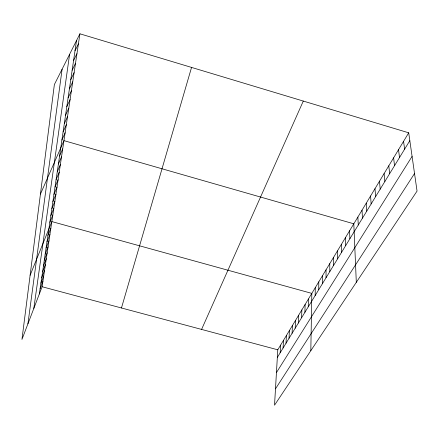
<?xml version="1.0" encoding="UTF-8"?>
<svg xmlns="http://www.w3.org/2000/svg" width="439" height="439" viewBox="0 0 439 439"><rect width="100%" height="100%" fill="white"/><g stroke="black" fill="none" stroke-linecap="round" stroke-linejoin="round"><path stroke-width="0.66" d="M322.347 283.781L322.374 275.895M318.725 289.713L318.791 281.838M315.169 295.529L315.273 287.671M310.817 350.673L311.822 293.389L51.846 221.585L30.115 275.269M308.26 306.828L308.436 298.997M304.907 312.316L305.11 304.507M301.615 317.704L301.851 309.912M298.383 322.994L298.646 315.218M295.211 328.185L295.502 320.426M292.094 333.283L292.418 325.546M289.038 338.288L289.383 330.572M286.03 343.205L286.409 335.506M283.078 348.034L283.479 340.357M280.181 352.775L280.603 345.125M408.709 132.808L277.777 349.806L274.529 405.192L417.05 191.075L408.709 132.808L79.92 33.808L54.37 84.562L21.95 339.462L42.106 286.744L79.92 33.808M27.915 323.856L62.097 69.214M33.819 308.408L69.603 54.293M39.334 293.993L76.496 40.607M121.466 307.98L191.552 67.419M40.125 288.615L42.912 281.35M40.926 283.133L43.735 275.857M41.743 277.552L44.569 270.27M42.578 271.867L45.42 264.574M43.428 266.078L46.287 258.774M44.295 260.179L47.171 252.864M45.173 254.165L48.07 246.844M46.073 248.035L48.987 240.709M46.989 241.785L49.92 234.459M47.922 235.414L50.875 228.082M49.848 222.293L52.839 214.956M50.842 215.527L53.849 208.196M51.851 208.629L54.88 201.298M52.889 201.583L55.934 194.257M53.942 194.395L57.004 187.074M55.018 187.052L58.102 179.738M56.115 179.551L59.221 172.247M57.24 171.89L60.368 164.598M58.387 164.065L61.531 156.783M59.561 156.064L62.728 148.799M40.437 194.115L63.946 140.639L353.807 223.802L356.309 282.332M61.921 139.992L65.126 132.765M201.578 329.42L303.294 101.069M63.101 131.925L66.327 124.725M64.308 123.688L67.551 116.511M65.543 115.27L68.808 108.12M66.805 106.661L70.092 99.543M68.1 97.864L71.403 90.78M69.417 88.859L72.742 81.813M70.767 79.657L74.109 72.649M72.15 70.235L75.513 63.271M73.565 60.587L76.946 53.679M75.014 50.715L78.416 43.862M277.333 357.439L409.828 140.645M276.438 372.601L412.084 156.388M275.489 388.822L414.537 173.515M42.106 286.744L277.777 349.806M403.567 141.331L404.61 149.189M398.541 149.661L399.501 157.541M393.624 157.81L394.513 165.706M388.811 165.783L389.629 173.696M384.109 173.581L384.855 181.505M379.499 181.214L380.185 189.149M374.994 188.688L375.614 196.628M370.576 196.003L371.136 203.954M366.258 203.169L366.757 211.121M362.021 210.188L362.466 218.139M357.873 217.064L358.262 225.02M349.587 230.793L349.878 238.745M345.46 237.636L345.696 245.582M341.41 244.342L341.602 252.282M337.448 250.91L337.591 258.84M333.569 257.347L333.662 265.266M329.76 263.652L329.815 271.56M326.034 269.831L326.045 277.733"/></g></svg>
